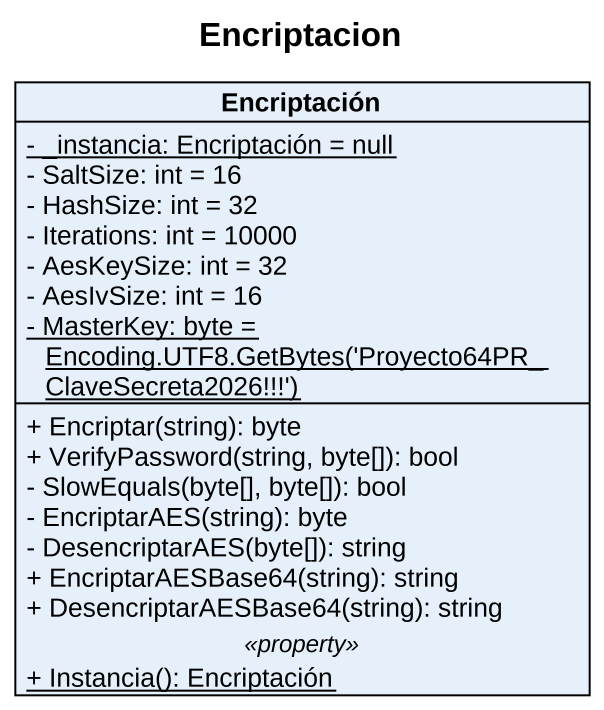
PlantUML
@startuml
title Encriptacion
hide circle
hide empty members
skinparam classAttributeIconSize 0
class Encriptación {
  {static} - _instancia: Encriptación = null
  - SaltSize: int = 16
  - HashSize: int = 32
  - Iterations: int = 10000
  - AesKeySize: int = 32
  - AesIvSize: int = 16
  {static} {field} - MasterKey: byte = Encoding.UTF8.GetBytes('Proyecto64PR_ClaveSecreta2026!!!')
  --
  + Encriptar(string): byte
  + VerifyPassword(string, byte[]): bool
  - SlowEquals(byte[], byte[]): bool
  - EncriptarAES(string): byte
  - DesencriptarAES(byte[]): string
  + EncriptarAESBase64(string): string
  + DesencriptarAESBase64(string): string
  .. <<property>> ..
  {static} + Instancia(): Encriptación
}
@enduml
